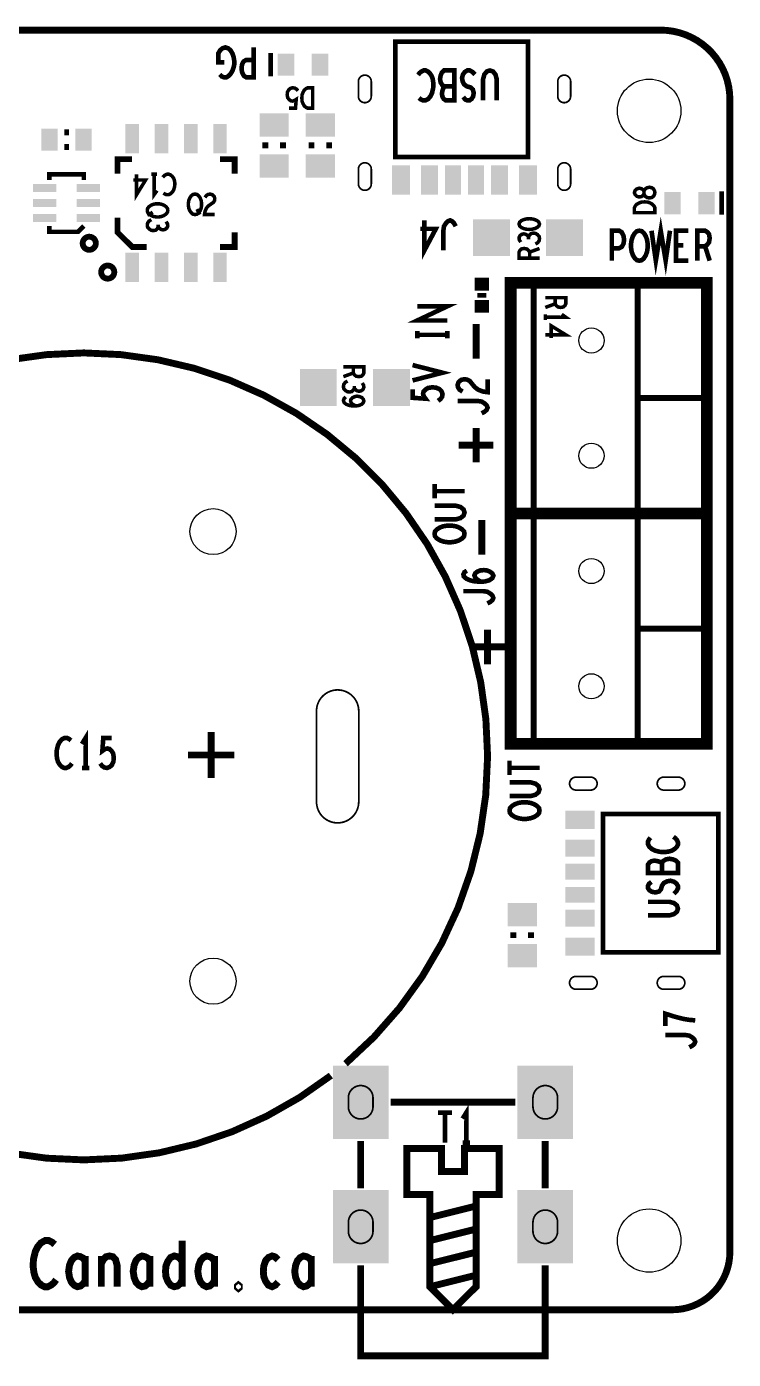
# Model space of a CAD drawing. Extents: x -0.2 to 85.2, y -2.2 to 55.7.
# Drawn here: x 54.5 to 85.2, y -2.2 to 55.7 of the extents above; entities that cross this region are included whole.
import ezdxf

# ---------------------------------------------------------------- set-up
doc = ezdxf.new("R2010")
doc.units = 0
doc.layers.get('0').update_dxf_attribs({"linetype": 'CONTINUOUS'})
for name, color, linetype in [('BOARD_ART', 7, 'CONTINUOUS'), ('PASTETOP_ART', 4, 'CONTINUOUS'), ('SILK_TOP_ART', 10, 'CONTINUOUS'), ('UC1-2-1-2_DRL', 11, 'CONTINUOUS'), ('UCCONDITIONER_ROU', 13, 'CONTINUOUS')]:
    doc.layers.add(name, color=color, linetype=linetype)

# ---------------------------------------------------------------- blocks, each defined once
blk = doc.blocks.new('RECTANGLE_55')
blk.add_solid([(1.2065, 1.5875), (1.2065, -1.5875), (-1.2065, 1.5875), (-1.2065, -1.5875)])
blk = doc.blocks.new('RECTANGLE_51')
blk.add_solid([(0.3429, 0.635), (0.3429, -0.635), (-0.3429, 0.635), (-0.3429, -0.635)])
blk = doc.blocks.new('RECTANGLE_61')
blk.add_solid([(0.3048, 0.2794), (0.3048, -0.2794), (-0.3048, 0.2794), (-0.3048, -0.2794)])
blk = doc.blocks.new('RECTANGLE_47')
blk.add_solid([(0.3683, 0.635), (0.3683, -0.635), (-0.3683, 0.635), (-0.3683, -0.635)])
blk = doc.blocks.new('RECTANGLE_49')
blk.add_solid([(0.3937, 0.635), (0.3937, -0.635), (-0.3937, 0.635), (-0.3937, -0.635)])
blk = doc.blocks.new('RECTANGLE_58')
blk.add_solid([(0.3556, 0.4826), (0.3556, -0.4826), (-0.3556, 0.4826), (-0.3556, -0.4826)])
blk = doc.blocks.new('RECTANGLE_52')
blk.add_solid([(0.635, 0.3429), (0.635, -0.3429), (-0.635, 0.3429), (-0.635, -0.3429)])
blk = doc.blocks.new('SQUARE_62')
blk.add_solid([(0.79995, 0.79995), (0.79995, -0.79995), (-0.79995, 0.79995), (-0.79995, -0.79995)])
blk = doc.blocks.new('RECTANGLE_48')
blk.add_solid([(0.635, 0.3683), (0.635, -0.3683), (-0.635, 0.3683), (-0.635, -0.3683)])
blk = doc.blocks.new('RECTANGLE_16')
blk.add_solid([(0.635, 0.508), (0.635, -0.508), (-0.635, 0.508), (-0.635, -0.508)])
blk = doc.blocks.new('RECTANGLE_50')
blk.add_solid([(0.635, 0.3937), (0.635, -0.3937), (-0.635, 0.3937), (-0.635, -0.3937)])
blk = doc.blocks.new('RECTANGLE_45')
blk.add_solid([(0.508, 0.1778), (0.508, -0.1778), (-0.508, 0.1778), (-0.508, -0.1778)])
blk = doc.blocks.new('RECTANGLE_46')
blk.add_solid([(0.2921, 0.635), (0.2921, -0.635), (-0.2921, 0.635), (-0.2921, -0.635)])
blk = doc.blocks.new('ROUND_79')
blk.add_circle((0, 0), 0.546)
blk = doc.blocks.new('ROUND_80')
blk.add_circle((0, 0), 1)
blk = doc.blocks.new('ROUND_7')
blk.add_circle((0, 0), 1.375)

msp = doc.modelspace()

# ---------------------------------------------------------------- linework, layer by layer
at = {"layer": 'BOARD_ART', "const_width": 0.3}
for points in [[(82, 55.5), (3, 55.5)], [(85, 52), (85, 52.25), (85, 52.5)], [(85, 2.5), (85, 6.75), (85, 52)], [(2.5, 0), (82.5, 0)]]:
    msp.add_lwpolyline(points, dxfattribs=at)
for points in [[(85, 52.5, 0.4142136), (82, 55.5)], [(82.5, 0, 0.4142136), (85, 2.5)]]:
    msp.add_lwpolyline(points, format="xyb", dxfattribs=at)
at = {"layer": 'SILK_TOP_ART'}
for points, const_width in [([(76.25, 50), (76.25, 55), (70.5, 55), (70.5, 50), (76.25, 50)], 0.2032), ([(63.093, 54.1), (62.8263, 54.1), (62.8263, 54.49), (62.9063, 54.62), (62.9997, 54.7067), (63.133, 54.75), (63.2663, 54.7067), (63.3597, 54.62), (63.4397, 54.49), (63.493, 54.3383), (63.5197, 54.165), (63.5197, 54.0133), (63.493, 53.8834), (63.4397, 53.7316), (63.3597, 53.6017), (63.2797, 53.515), (63.173, 53.45), (63.0797, 53.45), (62.973, 53.4933), (62.893, 53.58)], 0.2), ([(64.3667, 54.75), (64.3667, 53.45), (64.0467, 53.45), (63.94, 53.515), (63.86, 53.6667), (63.8333, 53.84), (63.86, 54.0133), (63.9267, 54.1433), (64.0467, 54.2084), (64.3667, 54.2084)], 0.2), ([(65.103, 53.492), (65.103, 54.508)], 0.2032), ([(71.5257, 52.5583), (71.6057, 52.4933), (71.699, 52.45), (71.8057, 52.45), (71.9257, 52.515), (72.019, 52.6233), (72.0857, 52.7533), (72.139, 52.97), (72.1523, 53.165), (72.1257, 53.36), (72.0857, 53.49), (72.0057, 53.62), (71.9123, 53.7067), (71.819, 53.75), (71.7257, 53.75), (71.6323, 53.7067), (71.5523, 53.6417), (71.4857, 53.555)], 0.2), ([(72.6393, 53.0567), (72.586, 52.9917), (72.546, 52.8834), (72.5193, 52.7316), (72.546, 52.6017), (72.5993, 52.515), (72.6927, 52.45), (73.0527, 52.45), (73.0527, 53.75), (72.6127, 53.75), (72.5193, 53.6634), (72.466, 53.5333), (72.4393, 53.3817), (72.466, 53.23), (72.546, 53.1), (72.6393, 53.0567), (73.0527, 53.0567)], 0.2), ([(73.953, 53.5767), (73.8463, 53.685), (73.7263, 53.75), (73.6197, 53.75), (73.513, 53.685), (73.433, 53.5767), (73.393, 53.425), (73.4197, 53.2734), (73.4863, 53.1433), (73.6063, 53.0567), (73.7663, 53.0133), (73.8597, 52.9267), (73.8997, 52.775), (73.873, 52.6233), (73.8063, 52.515), (73.713, 52.45), (73.6197, 52.45), (73.5263, 52.4933), (73.4463, 52.6017)], 0.2), ([(74.8933, 52.45), (74.8933, 53.3817), (74.84, 53.5767), (74.7333, 53.7067), (74.6, 53.75), (74.4667, 53.7067), (74.36, 53.5767), (74.3067, 53.3817), (74.3067, 52.45)], 0.2), ([(66.2803, 52.8667), (66.2168, 52.9407), (66.1428, 52.9852), (66.0475, 53), (65.9522, 52.9704), (65.8782, 52.9111), (65.8252, 52.8074), (65.8147, 52.6889), (65.8358, 52.5703), (65.8888, 52.4962), (65.9628, 52.437), (66.0369, 52.4222), (66.111, 52.437), (66.2062, 52.4962), (66.1745, 52.111), (65.8888, 52.111)], 0.1524), ([(66.9153, 53), (66.9153, 52.111), (66.7037, 52.111), (66.619, 52.1555), (66.5555, 52.2147), (66.5026, 52.3036), (66.4602, 52.4074), (66.4497, 52.5555), (66.4602, 52.7037), (66.5026, 52.8074), (66.5555, 52.8963), (66.619, 52.9556), (66.7037, 53), (66.9153, 53)], 0.1524), ([(56.25, 50.9405), (56.25, 51.1945)], 0.2032), ([(56.25, 50.3055), (56.25, 50.5595)], 0.2032), ([(64.742, 50.5), (64.996, 50.5)], 0.254), ([(65.504, 50.5), (65.758, 50.5)], 0.254), ([(66.742, 50.5), (66.996, 50.5)], 0.254), ([(67.504, 50.5), (67.758, 50.5)], 0.254), ([(58.46, 49.27), (58.46, 49.905), (59.095, 49.905)], 0.254), ([(62.905, 49.905), (63.54, 49.905), (63.54, 49.27)], 0.254), ([(55.5, 49), (55.5, 49.25), (57, 49.25), (57, 49)], 0.2), ([(59.2855, 49.25), (59.2855, 48.361), (59.6771, 48.9981), (59.1479, 48.9981)], 0.1524), ([(60.1745, 49.25), (59.9205, 49.25)], 0.1524), ([(60.0475, 49.25), (60.0475, 48.361), (60.1745, 48.5388)], 0.1524), ([(60.4497, 48.4351), (60.5132, 48.3906), (60.5872, 48.361), (60.6719, 48.361), (60.7672, 48.4055), (60.8412, 48.4795), (60.8942, 48.5684), (60.9365, 48.7166), (60.9471, 48.85), (60.9259, 48.9833), (60.8942, 49.0722), (60.8307, 49.1611), (60.7566, 49.2204), (60.6825, 49.25), (60.6084, 49.25), (60.5343, 49.2204), (60.4708, 49.1759), (60.4179, 49.1167)], 0.1524), ([(81.75, 48.4525), (81.7352, 48.5266), (81.6907, 48.6112), (81.6167, 48.6642), (81.5129, 48.6853), (81.4092, 48.6642), (81.3203, 48.6007), (81.2759, 48.5054), (81.2759, 48.3996), (81.2462, 48.3361), (81.1722, 48.2832), (81.0684, 48.262), (80.9647, 48.2938), (80.8906, 48.3678), (80.861, 48.4525), (80.8906, 48.5372), (80.9647, 48.6112), (81.0684, 48.643), (81.1722, 48.6218), (81.2462, 48.5689), (81.2759, 48.5054), (81.2759, 48.3996), (81.3203, 48.3043), (81.4092, 48.2408), (81.5129, 48.2197), (81.6167, 48.2408), (81.6907, 48.2938), (81.7352, 48.3784), (81.75, 48.4525)], 0.1524), ([(84.647, 48.508), (84.647, 47.492)], 0.2032), ([(59.75, 47.6825), (59.7648, 47.7672), (59.8241, 47.8412), (59.913, 47.9048), (60.0167, 47.9471), (60.1352, 47.9683), (60.2538, 47.9683), (60.3723, 47.9471), (60.476, 47.9048), (60.5649, 47.8412), (60.6242, 47.7672), (60.639, 47.6825), (60.6242, 47.5978), (60.5649, 47.5238), (60.476, 47.4602), (60.3723, 47.4179), (60.2538, 47.3967), (60.1352, 47.3967), (60.0167, 47.4179), (59.913, 47.4602), (59.8241, 47.5238), (59.7648, 47.5978), (59.75, 47.6825)], 0.1524), ([(61.8175, 47.5), (61.7328, 47.5148), (61.6588, 47.5741), (61.5952, 47.663), (61.5529, 47.7667), (61.5317, 47.8852), (61.5317, 48.0038), (61.5529, 48.1223), (61.5952, 48.226), (61.6588, 48.3149), (61.7328, 48.3742), (61.8175, 48.389), (61.9022, 48.3742), (61.9762, 48.3149), (62.0398, 48.226), (62.0821, 48.1223), (62.1033, 48.0038), (62.1033, 47.8852), (62.0821, 47.7667), (62.0398, 47.663), (61.9762, 47.5741), (61.9022, 47.5148), (61.8175, 47.5)], 0.1524), ([(62.2514, 48.2408), (62.3149, 48.3297), (62.389, 48.3742), (62.4737, 48.389), (62.5795, 48.3594), (62.6536, 48.2853), (62.6748, 48.1964), (62.6642, 48.1075), (62.6218, 48.0334), (62.4102, 47.8852), (62.3149, 47.7815), (62.2514, 47.6333), (62.2302, 47.5), (62.6748, 47.5)], 0.1524), ([(81.75, 47.5847), (80.861, 47.5847), (80.861, 47.7963), (80.9055, 47.881), (80.9647, 47.9445), (81.0536, 47.9974), (81.1574, 48.0398), (81.3055, 48.0503), (81.4537, 48.0398), (81.5574, 47.9974), (81.6463, 47.9445), (81.7056, 47.881), (81.75, 47.7963), (81.75, 47.5847)], 0.1524), ([(59.73, 46.095), (59.095, 46.095), (58.46, 46.73), (58.46, 47.365)], 0.254), ([(59.9871, 47.5978), (59.75, 47.4708)], 0.1524), ([(61.9022, 47.7371), (62.0292, 47.5)], 0.1524), ([(75.861, 47.0875), (75.8906, 47.0028), (75.9647, 46.9393), (76.0536, 46.897), (76.1722, 46.8652), (76.3055, 46.8547), (76.4389, 46.8652), (76.5574, 46.897), (76.6463, 46.9393), (76.7204, 47.0028), (76.75, 47.0875), (76.7204, 47.1722), (76.6463, 47.2357), (76.5574, 47.278), (76.4389, 47.3098), (76.3055, 47.3203), (76.1722, 47.3098), (76.0536, 47.278), (75.9647, 47.2357), (75.8906, 47.1722), (75.861, 47.0875)], 0.1524), ([(81.604, 46.8), (81.7907, 45.5), (82.004, 46.8), (82.2173, 45.5), (82.404, 46.8)], 0.2), ([(57, 47), (56.75, 46.75), (55.5, 46.75), (55.5, 47)], 0.2), ([(59.9278, 47.2803), (59.8241, 47.2168), (59.7648, 47.1322), (59.75, 47.0369), (59.7648, 46.9522), (59.8389, 46.8676), (59.9278, 46.8147), (60.0167, 46.8041), (60.1204, 46.8252), (60.1945, 46.8993), (60.2241, 46.9734), (60.2241, 47.0687)], 0.1524), ([(60.2241, 46.9734), (60.2686, 46.9099), (60.3426, 46.857), (60.4316, 46.8358), (60.5205, 46.857), (60.5945, 46.9099), (60.639, 47.0052), (60.6242, 47.1004), (60.5649, 47.1957)], 0.1524), ([(63.54, 46.73), (63.54, 46.095), (62.905, 46.095)], 0.254), ([(71.763, 47.25), (71.763, 45.95), (72.2563, 46.8817), (71.5897, 46.8817)], 0.2), ([(73.1167, 46.99), (73.05, 47.12), (72.97, 47.2067), (72.8767, 47.25), (72.77, 47.2067), (72.69, 47.12), (72.61, 46.99), (72.5833, 46.8167), (72.5833, 45.95)], 0.2), ([(79.8833, 45.5), (79.8833, 46.8), (80.2033, 46.8), (80.31, 46.735), (80.39, 46.5833), (80.4167, 46.41), (80.39, 46.2367), (80.3233, 46.1067), (80.2033, 46.0416), (79.8833, 46.0416)], 0.2), ([(81.077, 45.5), (80.9703, 45.5217), (80.877, 45.6083), (80.797, 45.7383), (80.7437, 45.89), (80.717, 46.0633), (80.717, 46.2367), (80.7437, 46.41), (80.797, 46.5617), (80.877, 46.6917), (80.9703, 46.7783), (81.077, 46.8), (81.1837, 46.7783), (81.277, 46.6917), (81.357, 46.5617), (81.4103, 46.41), (81.437, 46.2367), (81.437, 46.0633), (81.4103, 45.89), (81.357, 45.7383), (81.277, 45.6083), (81.1837, 45.5217), (81.077, 45.5)], 0.2), ([(83.1977, 45.5), (82.6643, 45.5), (82.6643, 46.8), (83.1977, 46.8)], 0.2), ([(83.5913, 45.5), (83.5913, 46.8), (83.9247, 46.8), (84.0313, 46.735), (84.098, 46.6483), (84.1247, 46.475), (84.098, 46.3017), (84.018, 46.1933), (83.9247, 46.1283), (83.5913, 46.1283)], 0.2), ([(76.2759, 46.5266), (76.2314, 46.5901), (76.1574, 46.643), (76.0684, 46.6642), (75.9795, 46.643), (75.9055, 46.5901), (75.861, 46.4948), (75.8758, 46.3996), (75.9351, 46.3043)], 0.1524), ([(76.5722, 46.2197), (76.6759, 46.2832), (76.7352, 46.3678), (76.75, 46.4631), (76.7352, 46.5478), (76.6611, 46.6324), (76.5722, 46.6853), (76.4833, 46.6959), (76.3796, 46.6748), (76.3055, 46.6007), (76.2759, 46.5266), (76.2759, 46.4313)], 0.1524), ([(82.9843, 46.1717), (82.6643, 46.1717)], 0.2), ([(76.75, 45.6058), (75.861, 45.6058), (75.861, 45.8704), (75.9055, 45.9551), (75.9647, 46.008), (76.0833, 46.0292), (76.2018, 46.008), (76.2759, 45.9445), (76.3203, 45.8704), (76.3203, 45.6058)], 0.1524), ([(76.3203, 45.8704), (76.75, 46.0292)], 0.1524), ([(83.9247, 46.1283), (84.1247, 45.5)], 0.2), ([(79, 44.5401), (75.4999, 44.5401), (75.4999, 34.5399), (84, 34.5399), (84, 44.5401), (79, 44.5401)], 0.508), ([(76.4999, 44.5401), (76.4999, 34.5399)], 0.2601), ([(77, 44.5401), (81, 44.5401), (81, 34.5399)], 0.2601), ([(74.05, 44), (74.45, 44)], 0.2032), ([(77, 43.8942), (77.889, 43.8942), (77.889, 43.6296), (77.8445, 43.5449), (77.7853, 43.492), (77.6667, 43.4708), (77.5482, 43.492), (77.4741, 43.5555), (77.4297, 43.6296), (77.4297, 43.8942)], 0.1524), ([(72.75, 42.9053), (71.45, 42.9053), (72.75, 43.5187), (71.45, 43.5187)], 0.2), ([(77.4297, 43.6296), (77, 43.4708)], 0.1524), ([(74, 41.25), (74, 42.75)], 0.3), ([(77, 43.0475), (77.889, 43.0475), (77.7112, 43.1745)], 0.1524), ([(77, 43.1745), (77, 42.9205)], 0.1524), ([(77, 42.2855), (77.889, 42.2855), (77.2519, 42.6771), (77.2519, 42.1479)], 0.1524), ([(71.45, 42.125), (71.45, 42.445)], 0.2), ([(71.45, 42.285), (72.75, 42.285)], 0.2), ([(72.75, 42.125), (72.75, 42.445)], 0.2), ([(71.2478, 40.3072), (72.5478, 40.6405), (71.2478, 40.9738)], 0.2), ([(68.25, 40.8942), (69.139, 40.8942), (69.139, 40.6296), (69.0945, 40.5449), (69.0353, 40.492), (68.9167, 40.4708), (68.7982, 40.492), (68.7241, 40.5555), (68.6797, 40.6296), (68.6797, 40.8942)], 0.1524), ([(68.6797, 40.6296), (68.25, 40.4708)], 0.1524), ([(68.4278, 40.2803), (68.3241, 40.2168), (68.2648, 40.1322), (68.25, 40.0369), (68.2648, 39.9522), (68.3389, 39.8676), (68.4278, 39.8147), (68.5167, 39.8041), (68.6204, 39.8252), (68.6945, 39.8993), (68.7241, 39.9734), (68.7241, 40.0687)], 0.1524), ([(68.7241, 39.9734), (68.7686, 39.9099), (68.8426, 39.857), (68.9316, 39.8358), (69.0205, 39.857), (69.0945, 39.9099), (69.139, 40.0052), (69.1242, 40.1004), (69.0649, 40.1957)], 0.1524), ([(72.3528, 39.4202), (72.4612, 39.5002), (72.5261, 39.5935), (72.5478, 39.7135), (72.5045, 39.8335), (72.4178, 39.9268), (72.2662, 39.9935), (72.0928, 40.0068), (71.9195, 39.9802), (71.8111, 39.9135), (71.7245, 39.8202), (71.7028, 39.7268), (71.7245, 39.6335), (71.8111, 39.5135), (71.2478, 39.5535), (71.2478, 39.9135)], 0.2), ([(73.4167, 39.8237), (73.2867, 39.9037), (73.2217, 39.997), (73.2, 40.1037), (73.2433, 40.237), (73.3517, 40.3303), (73.4816, 40.357), (73.6117, 40.3437), (73.72, 40.2903), (73.9367, 40.0237), (74.0883, 39.9037), (74.305, 39.8237), (74.5, 39.797), (74.5, 40.357)], 0.2), ([(68.3537, 39.5924), (68.2796, 39.5183), (68.25, 39.4337), (68.2796, 39.349), (68.3685, 39.2749), (68.5019, 39.222), (68.6352, 39.2008), (68.7982, 39.2008), (68.9316, 39.222), (69.0501, 39.2749), (69.1094, 39.3384), (69.139, 39.4125), (69.1094, 39.4972), (69.0501, 39.5607), (68.9612, 39.603), (68.8426, 39.6242), (68.739, 39.603), (68.6352, 39.5501), (68.576, 39.4866), (68.5611, 39.4125), (68.5908, 39.3278), (68.6649, 39.2643), (68.7982, 39.2008)], 0.1524), ([(74.24, 38.8833), (74.37, 38.95), (74.4567, 39.03), (74.5, 39.1233), (74.4567, 39.23), (74.37, 39.31), (74.24, 39.39), (74.0667, 39.4167), (73.2, 39.4167)], 0.2), ([(84, 39.5399), (81, 39.5399)], 0.2601), ([(74, 38.25), (74, 36.75)], 0.3), ([(73.25, 37.5), (74.75, 37.5)], 0.3), ([(72.2, 35.1973), (72.2, 35.8107)], 0.2), ([(72.2, 35.504), (73.5, 35.504)], 0.2), ([(72.2, 34.2837), (73.1317, 34.2837), (73.3267, 34.337), (73.4567, 34.4437), (73.5, 34.577), (73.4567, 34.7103), (73.3267, 34.817), (73.1317, 34.8703), (72.2, 34.8703)], 0.2), ([(79, 34.5401), (75.4999, 34.5401), (75.4999, 24.5399), (84, 24.5399), (84, 34.5401), (79, 34.5401)], 0.508), ([(73.5, 33.65), (73.4783, 33.5433), (73.3917, 33.45), (73.2617, 33.37), (73.11, 33.3167), (72.9367, 33.29), (72.7633, 33.29), (72.59, 33.3167), (72.4383, 33.37), (72.3083, 33.45), (72.2217, 33.5433), (72.2, 33.65), (72.2217, 33.7567), (72.3083, 33.85), (72.4383, 33.93), (72.59, 33.9833), (72.7633, 34.01), (72.9367, 34.01), (73.11, 33.9833), (73.2617, 33.93), (73.3917, 33.85), (73.4783, 33.7567), (73.5, 33.65)], 0.2), ([(74.25, 32.75), (74.25, 34.25)], 0.3), ([(76.4999, 34.5401), (76.4999, 24.5399)], 0.2601), ([(77, 34.5401), (81, 34.5401), (81, 24.5399)], 0.2601), ([(74.2084, 31.5737), (74.0567, 31.667), (73.97, 31.747), (73.9267, 31.8537), (73.97, 31.947), (74.0567, 32.0137), (74.1867, 32.067), (74.3383, 32.0803), (74.4684, 32.067), (74.5984, 32.0137), (74.7067, 31.9337), (74.75, 31.8403), (74.7067, 31.7337), (74.5767, 31.6403), (74.3817, 31.587), (74.165, 31.5737), (73.8834, 31.6003), (73.7316, 31.6403), (73.58, 31.707), (73.4717, 31.8003), (73.45, 31.8937), (73.4933, 31.987), (73.6017, 32.0537)], 0.2), ([(74.49, 30.6333), (74.62, 30.7), (74.7067, 30.78), (74.75, 30.8733), (74.7067, 30.98), (74.62, 31.06), (74.49, 31.14), (74.3167, 31.1667), (73.45, 31.1667)], 0.2), ([(74.5, 29.5), (74.5, 28)], 0.3), ([(84, 29.5399), (81, 29.5399)], 0.2601), ([(73.75, 28.75), (75.25, 28.75)], 0.3), ([(56.4433, 24.6917), (56.3633, 24.7567), (56.27, 24.8), (56.1633, 24.8), (56.0433, 24.735), (55.95, 24.6267), (55.8833, 24.4967), (55.83, 24.28), (55.8167, 24.085), (55.8433, 23.89), (55.8833, 23.76), (55.9633, 23.63), (56.0567, 23.5433), (56.15, 23.5), (56.2433, 23.5), (56.3367, 23.5433), (56.4167, 23.6083), (56.4833, 23.695)], 0.2), ([(57.077, 23.5), (57.077, 24.8), (56.917, 24.54)], 0.2), ([(57.7107, 23.695), (57.7907, 23.5866), (57.884, 23.5217), (58.004, 23.5), (58.124, 23.5433), (58.2173, 23.63), (58.284, 23.7816), (58.2973, 23.955), (58.2707, 24.1283), (58.204, 24.2367), (58.1107, 24.3233), (58.0173, 24.345), (57.924, 24.3233), (57.804, 24.2367), (57.844, 24.8), (58.204, 24.8)], 0.2), ([(62.52, 25.06), (62.52, 23.06)], 0.3), ([(63.52, 24.06), (61.52, 24.06)], 0.3), ([(75.45, 23.1973), (75.45, 23.8107)], 0.2), ([(56.917, 23.5), (57.237, 23.5)], 0.2), ([(75.45, 23.504), (76.75, 23.504)], 0.2), ([(75.45, 22.2837), (76.3817, 22.2837), (76.5767, 22.337), (76.7067, 22.4437), (76.75, 22.577), (76.7067, 22.7103), (76.5767, 22.817), (76.3817, 22.8703), (75.45, 22.8703)], 0.2), ([(76.75, 21.65), (76.7283, 21.5433), (76.6417, 21.45), (76.5117, 21.37), (76.36, 21.3167), (76.1867, 21.29), (76.0133, 21.29), (75.84, 21.3167), (75.6883, 21.37), (75.5583, 21.45), (75.4717, 21.5433), (75.45, 21.65), (75.4717, 21.7567), (75.5583, 21.85), (75.6883, 21.93), (75.84, 21.9833), (76.0133, 22.01), (76.1867, 22.01), (76.36, 21.9833), (76.5117, 21.93), (76.6417, 21.85), (76.7283, 21.7567), (76.75, 21.65)], 0.2), ([(79.5, 15.5), (84.5, 15.5), (84.5, 21.5), (79.5, 21.5), (79.5, 15.5)], 0.2032), ([(81.5583, 20.4743), (81.4933, 20.3943), (81.45, 20.301), (81.45, 20.1943), (81.515, 20.0743), (81.6233, 19.981), (81.7533, 19.9143), (81.97, 19.861), (82.165, 19.8477), (82.36, 19.8743), (82.49, 19.9143), (82.62, 19.9943), (82.7067, 20.0877), (82.75, 20.181), (82.75, 20.2743), (82.7067, 20.3677), (82.6417, 20.4477), (82.555, 20.5143)], 0.2), ([(82.0567, 19.3607), (81.9917, 19.414), (81.8834, 19.454), (81.7316, 19.4807), (81.6017, 19.454), (81.515, 19.4007), (81.45, 19.3073), (81.45, 18.9473), (82.75, 18.9473), (82.75, 19.3873), (82.6634, 19.4807), (82.5333, 19.534), (82.3817, 19.5607), (82.23, 19.534), (82.1, 19.454), (82.0567, 19.3607), (82.0567, 18.9473)], 0.2), ([(82.5767, 18.047), (82.685, 18.1537), (82.75, 18.2737), (82.75, 18.3803), (82.685, 18.487), (82.5767, 18.567), (82.425, 18.607), (82.2734, 18.5803), (82.1433, 18.5137), (82.0567, 18.3937), (82.0133, 18.2337), (81.9267, 18.1403), (81.775, 18.1003), (81.6233, 18.127), (81.515, 18.1937), (81.45, 18.287), (81.45, 18.3803), (81.4933, 18.4737), (81.6017, 18.5537)], 0.2), ([(81.45, 17.1067), (82.3817, 17.1067), (82.5767, 17.16), (82.7067, 17.2667), (82.75, 17.4), (82.7067, 17.5333), (82.5767, 17.64), (82.3817, 17.6933), (81.45, 17.6933)], 0.2), ([(75.746, 16.25), (75.492, 16.25)], 0.254), ([(76.508, 16.25), (76.254, 16.25)], 0.254), ([(83.5, 12.5503), (83.2184, 12.577), (82.98, 12.617), (82.7633, 12.6703), (82.525, 12.737), (82.2, 12.8437), (82.2, 12.3103)], 0.2), ([(83.24, 11.3833), (83.37, 11.45), (83.4567, 11.53), (83.5, 11.6233), (83.4567, 11.73), (83.37, 11.81), (83.24, 11.89), (83.0667, 11.9167), (82.2, 11.9167)], 0.2), ([(73, 9), (70.2929, 9)], 0.3), ([(75.7071, 9), (73, 9)], 0.3), ([(73.577, 7.25), (73.577, 8.55), (73.417, 8.29)], 0.2), ([(72.3433, 8.55), (72.9567, 8.55)], 0.2), ([(72.65, 8.55), (72.65, 7.25)], 0.2), ([(69, 7.3261), (69, 5.2739)], 0.3), ([(73, 5.9999), (72.5, 6), (72.5, 7), (70.9999, 7), (71, 5), (72, 5), (71.9999, 1), (72.9999, 0), (74, 1.0001), (74, 5), (75, 5), (75.0001, 7), (73.5, 7), (73.5, 6), (73, 5.9999)], 0.3), ([(73.417, 7.25), (73.737, 7.25)], 0.2), ([(77, 5.2739), (77, 7.3261)], 0.3), ([(74, 4.5), (72, 4)], 0.3), ([(74, 3.5), (72, 3)], 0.3), ([(55.74, 2.8333), (55.62, 2.9333), (55.48, 3), (55.32, 3), (55.14, 2.9), (55, 2.7333), (54.9, 2.5333), (54.82, 2.2), (54.8, 1.9), (54.84, 1.6), (54.9, 1.4), (55.02, 1.2), (55.16, 1.0667), (55.3, 1), (55.44, 1), (55.58, 1.0667), (55.7, 1.1666), (55.8, 1.2999)], 0.3), ([(61.26, 3), (61.26, 1)], 0.3), ([(57.06, 2.1), (56.98, 2.2333), (56.86, 2.3), (56.72, 2.3333), (56.58, 2.2666), (56.46, 2.1333), (56.38, 1.9333), (56.34, 1.6666), (56.38, 1.4), (56.46, 1.2), (56.58, 1.0667), (56.72, 1), (56.86, 1.0333), (56.98, 1.1333), (57.06, 1.2666)], 0.3), ([(57.06, 1), (57.06, 2.3333)], 0.3), ([(57.76, 2), (57.84, 2.1667), (57.96, 2.3), (58.12, 2.3333), (58.26, 2.3), (58.38, 2.1667), (58.44, 1.9333), (58.44, 1)], 0.3), ([(57.76, 1), (57.76, 2.3333)], 0.3), ([(59.86, 2.1), (59.78, 2.2333), (59.66, 2.3), (59.52, 2.3333), (59.38, 2.2666), (59.26, 2.1333), (59.18, 1.9333), (59.14, 1.6666), (59.18, 1.4), (59.26, 1.2), (59.38, 1.0667), (59.52, 1), (59.66, 1.0333), (59.78, 1.1333), (59.86, 1.2666)], 0.3), ([(59.86, 1), (59.86, 2.3333)], 0.3), ([(61.26, 1.2999), (61.18, 1.1333), (61.06, 1.0333), (60.92, 1), (60.76, 1.0667), (60.64, 1.2333), (60.56, 1.4333), (60.54, 1.6666), (60.56, 1.9), (60.64, 2.1), (60.76, 2.2666), (60.92, 2.3333), (61.06, 2.3), (61.16, 2.2333), (61.26, 2.1)], 0.3), ([(62.66, 2.1), (62.58, 2.2333), (62.46, 2.3), (62.32, 2.3333), (62.18, 2.2666), (62.06, 2.1333), (61.98, 1.9333), (61.94, 1.6666), (61.98, 1.4), (62.06, 1.2), (62.18, 1.0667), (62.32, 1), (62.46, 1.0333), (62.58, 1.1333), (62.66, 1.2666)], 0.3), ([(62.66, 1), (62.66, 2.3333)], 0.3), ([(65.42, 2.1667), (65.28, 2.3), (65.16, 2.3333), (65, 2.2666), (64.88, 2.1333), (64.8, 1.9), (64.78, 1.6666), (64.8, 1.4333), (64.88, 1.2333), (65, 1.0667), (65.16, 1), (65.3, 1.0667), (65.42, 1.2)], 0.3), ([(66.86, 2.1), (66.78, 2.2333), (66.66, 2.3), (66.52, 2.3333), (66.38, 2.2666), (66.26, 2.1333), (66.18, 1.9333), (66.14, 1.6666), (66.18, 1.4), (66.26, 1.2), (66.38, 1.0667), (66.52, 1), (66.66, 1.0333), (66.78, 1.1333), (66.86, 1.2666)], 0.3), ([(66.86, 1), (66.86, 2.3333)], 0.3), ([(74, 2.5), (72, 2)], 0.3), ([(69, 1.9261), (69, -2), (77, -2), (77, 1.9261)], 0.3), ([(63.7, 0.9333), (63.66, 0.9667), (63.66, 1.0333), (63.7, 1.0667), (63.74, 1.0333), (63.74, 0.9667), (63.7, 0.9333)], 0.3), ([(74, 1.5001), (72, 1)], 0.3)]:
    msp.add_lwpolyline(points, dxfattribs=dict(at, const_width=const_width))
for points, const_width in [([(57.236, 46.539, 0.4142136), (56.952, 46.255)], 0.254), ([(56.952, 46.255, 0.4142136), (57.236, 45.971)], 0.254), ([(57.52, 46.255, 0.4142136), (57.236, 46.539)], 0.254), ([(57.236, 45.971, 0.4142136), (57.52, 46.255)], 0.254), ([(58.036, 45.289, 0.4142136), (57.752, 45.005)], 0.254), ([(57.752, 45.005, 0.4142136), (58.036, 44.721)], 0.254), ([(58.32, 45.005, 0.4142136), (58.036, 45.289)], 0.254), ([(58.036, 44.721, 0.4142136), (58.32, 45.005)], 0.254), ([(57, 41.5, 0.4142136), (39.5, 24)], 0.3), ([(74.5, 24, 0.4142136), (57, 41.5)], 0.3), ([(39.5, 24, 0.4142136), (57, 6.5)], 0.3), ([(68.3431, 10.6739, 0.2198441), (74.5, 24)], 0.3), ([(57, 6.5, 0.1660966), (67.7071, 10.1577)], 0.3)]:
    msp.add_lwpolyline(points, format="xyb", dxfattribs=dict(at, const_width=const_width))
at = {"layer": 'UCCONDITIONER_ROU', "const_width": 0.075}
for points in [[(69.4599, 53.2675, 1), (68.9001, 53.2675)], [(78.0998, 53.2675, 1), (77.54, 53.2675)], [(68.9001, 52.6325, 1), (69.4599, 52.6325)], [(77.54, 52.6325, 1), (78.0998, 52.6325)], [(69.4599, 49.4674, 1), (68.9001, 49.4674)], [(78.0998, 49.4674, 1), (77.54, 49.4674)], [(68.9001, 48.8324, 1), (69.4599, 48.8324)], [(77.54, 48.8324, 1), (78.0998, 48.8324)], [(68.9148, 25.9684, 1), (67.085, 25.9684)], [(78.3325, 23.0998, 1), (78.3325, 22.54)], [(78.9675, 22.54, 1), (78.9675, 23.0998)], [(82.1324, 23.0998, 1), (82.1324, 22.54)], [(82.7674, 22.54, 1), (82.7674, 23.0998)], [(67.085, 22.0314, 1), (68.9148, 22.0314)], [(78.3325, 14.4598, 1), (78.3325, 13.9)], [(78.9675, 13.9, 1), (78.9675, 14.4598)], [(82.1324, 14.4598, 1), (82.1324, 13.9)], [(82.7674, 13.9, 1), (82.7674, 14.4598)], [(69.5338, 9.1904, 1), (68.466, 9.1904)], [(77.5338, 9.1904, 1), (76.466, 9.1904)], [(68.466, 8.8094, 1), (69.5338, 8.8094)], [(76.466, 8.8094, 1), (77.5338, 8.8094)], [(69.5338, 3.7904, 1), (68.466, 3.7904)], [(77.5338, 3.7904, 1), (76.466, 3.7904)], [(68.466, 3.4094, 1), (69.5338, 3.4094)], [(76.466, 3.4094, 1), (77.5338, 3.4094)]]:
    msp.add_lwpolyline(points, format="xyb", dxfattribs=at)
for points in [[(68.9001, 53.2675), (68.9001, 52.6325)], [(69.4599, 52.6325), (69.4599, 53.2675)], [(77.54, 53.2675), (77.54, 52.6325)], [(78.0998, 52.6325), (78.0998, 53.2675)], [(68.9001, 49.4674), (68.9001, 48.8324)], [(69.4599, 48.8324), (69.4599, 49.4674)], [(77.54, 49.4674), (77.54, 48.8324)], [(78.0998, 48.8324), (78.0998, 49.4674)], [(67.085, 25.9684), (67.085, 22.0314)], [(68.9148, 22.0314), (68.9148, 25.9684)], [(78.9675, 23.0998), (78.3325, 23.0998)], [(82.7674, 23.0998), (82.1324, 23.0998)], [(78.3325, 22.54), (78.9675, 22.54)], [(82.1324, 22.54), (82.7674, 22.54)], [(78.9675, 14.4598), (78.3325, 14.4598)], [(82.7674, 14.4598), (82.1324, 14.4598)], [(78.3325, 13.9), (78.9675, 13.9)], [(82.1324, 13.9), (82.7674, 13.9)], [(68.466, 9.1904), (68.466, 8.8094)], [(69.5338, 8.8094), (69.5338, 9.1904)], [(76.466, 9.1904), (76.466, 8.8094)], [(77.5338, 8.8094), (77.5338, 9.1904)], [(68.466, 3.7904), (68.466, 3.4094)], [(69.5338, 3.4094), (69.5338, 3.7904)], [(76.466, 3.7904), (76.466, 3.4094)], [(77.5338, 3.4094), (77.5338, 3.7904)]]:
    msp.add_lwpolyline(points, dxfattribs=at)

# ---------------------------------------------------------------- block references
at = {"layer": 'PASTETOP_ART'}
for name, p in [('RECTANGLE_58', (65.7634, 54)), ('RECTANGLE_58', (67.2366, 54)), ('RECTANGLE_16', (65.25, 51.389)), ('RECTANGLE_16', (67.25, 51.389)), ('RECTANGLE_58', (55.5134, 50.75)), ('RECTANGLE_58', (56.9866, 50.75)), ('RECTANGLE_46', (59.095, 50.794)), ('RECTANGLE_46', (60.365, 50.794)), ('RECTANGLE_46', (61.635, 50.794)), ('RECTANGLE_46', (62.905, 50.794)), ('RECTANGLE_16', (65.25, 49.611)), ('RECTANGLE_16', (67.25, 49.611)), ('RECTANGLE_49', (70.75, 49)), ('RECTANGLE_47', (71.98, 49)), ('RECTANGLE_51', (73, 49)), ('RECTANGLE_51', (74, 49)), ('RECTANGLE_47', (75.02, 49)), ('RECTANGLE_49', (76.25, 49)), ('RECTANGLE_45', (55.3, 48.65)), ('RECTANGLE_45', (57.2, 48.65)), ('RECTANGLE_45', (55.3, 48)), ('RECTANGLE_45', (57.2, 48)), ('RECTANGLE_58', (82.5134, 48)), ('RECTANGLE_58', (83.9866, 48)), ('RECTANGLE_45', (55.3, 47.35)), ('RECTANGLE_45', (57.2, 47.35)), ('SQUARE_62', (74.665, 46.5)), ('SQUARE_62', (77.835, 46.5)), ('RECTANGLE_46', (59.095, 45.206)), ('RECTANGLE_46', (60.365, 45.206)), ('RECTANGLE_46', (61.635, 45.206)), ('RECTANGLE_46', (62.905, 45.206)), ('RECTANGLE_61', (74.25, 44.48)), ('RECTANGLE_61', (74.25, 43.52)), ('SQUARE_62', (67.165, 40)), ('SQUARE_62', (70.335, 40)), ('RECTANGLE_50', (78.5, 21.25)), ('RECTANGLE_48', (78.5, 20.02)), ('RECTANGLE_52', (78.5, 19)), ('RECTANGLE_52', (78.5, 18)), ('RECTANGLE_16', (76, 17.139)), ('RECTANGLE_48', (78.5, 16.98)), ('RECTANGLE_16', (76, 15.361)), ('RECTANGLE_50', (78.5, 15.75)), ('RECTANGLE_55', (69, 9)), ('RECTANGLE_55', (77, 9)), ('RECTANGLE_55', (69, 3.6)), ('RECTANGLE_55', (77, 3.6))]:
    msp.add_blockref(name, p, dxfattribs=at)
at = {"layer": 'UC1-2-1-2_DRL'}
for name, p in [('ROUND_7', (81.5, 52)), ('ROUND_79', (79, 42.04)), ('ROUND_79', (79, 37.04)), ('ROUND_80', (62.6, 33.75)), ('ROUND_79', (79, 32.04)), ('ROUND_79', (79, 27.04)), ('ROUND_80', (62.6, 14.25)), ('ROUND_7', (81.5, 3))]:
    msp.add_blockref(name, p, dxfattribs=at)

doc.saveas('drawing.dxf')
